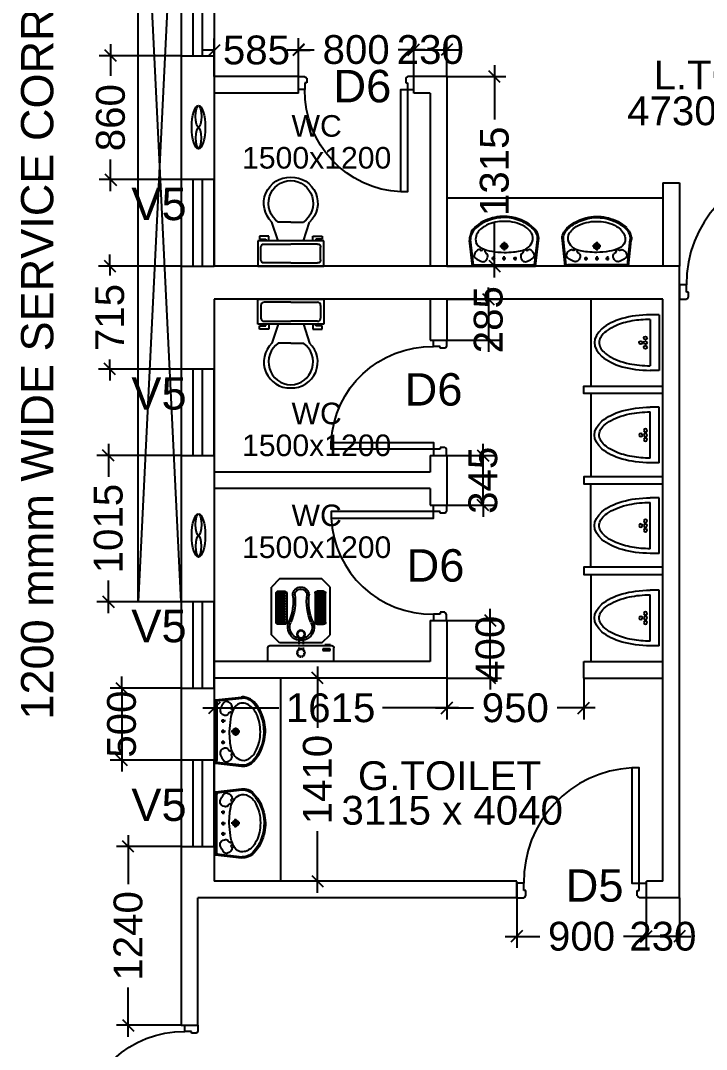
# Model space of a CAD drawing. Extents: x 7620542 to 7843793, y -6476226 to -6093835.
# Drawn here: x 7642233 to 7646996, y -6428612 to -6421470 of the extents above; entities that cross this region are included whole.
import ezdxf
from ezdxf.enums import TextEntityAlignment as Align

# ---------------------------------------------------------------- set-up
doc = ezdxf.new("R2010")
doc.units = 0
doc.header["$LTSCALE"] = 600
doc.header["$MEASUREMENT"] = 0
doc.header["$PDMODE"] = 35
doc.linetypes.add('HIDDEN', pattern=[0.375, 0.25, -0.125])
doc.layers.get('0').update_dxf_attribs({"linetype": 'CONTINUOUS'})
doc.layers.get('Defpoints').update_dxf_attribs({"linetype": 'CONTINUOUS'})
for name, color, linetype in [('DOOR', 32, 'CONTINUOUS'), ('Duct', 8, 'CONTINUOUS'), ('Exaust', 8, 'CONTINUOUS'), ('joinery', 7, 'CONTINUOUS'), ('Room Dim', 1, 'CONTINUOUS'), ('T Wall', 8, 'CONTINUOUS'), ('TEXT', 6, 'CONTINUOUS'), ('Toi-Euip', 8, 'CONTINUOUS'), ('toi-fix', 46, 'CONTINUOUS'), ('Walls', 7, 'CONTINUOUS'), ('WIN', 151, 'CONTINUOUS'), ('Working Dim', 5, 'CONTINUOUS')]:
    doc.layers.add(name, color=color, linetype=linetype)
doc.styles.add('ari', font='arial.ttf')
doc.styles.add('ARIAL', font='arial.ttf')
doc.dimstyles.new('int. dim', dxfattribs={"dimtxt": 450, "dimasz": 80, "dimexe": 80, "dimexo": 0, "dimgap": 70, "dimtad": 0, "dimdec": 0, "dimzin": 12, "dimdsep": 46, "dimtxsty": 'ari', "dimblk": 'OBLIQUE', "dimcen": 2, "dimdle": 80, "dimclrd": 256, "dimclre": 256, "dimclrt": 6, "dimadec": 0, "dimazin": 0, "dimtfac": 1, "dimtdec": 0, "dimtix": 1, "dimtmove": 2, "dimatfit": 3, "dimfxl": 1, "dimtolj": 1, "dimtzin": 0, "dimlwd": -1, "dimlwe": -1, "dimarcsym": 0})

# ---------------------------------------------------------------- blocks, each defined once
blk = doc.blocks.new('A$C153C7E87')
at = {"layer": 'Exaust', "color": 10, "extrusion": (0, 0, -1)}
for centre, major_axis, ratio in [((0, 0), (150.2, 0.1), 0.312125), ((-75.1, 0), (75.1, 0), 0.271389)]:
    blk.add_ellipse(centre, major_axis=major_axis, ratio=ratio, start_param=3.141593, end_param=9.424778, dxfattribs=at)
at = {"layer": 'Exaust', "color": 10}
blk.add_ellipse((75.1, 0), major_axis=(75.1, 0), ratio=0.271389, dxfattribs=at)
blk = doc.blocks.new('Z$W@#1841')
at = {"layer": 'DOOR'}
for p, q in [((-267.6, -167.4), (-317.3, -167.4)), ((-317.3, -167.4), (-317.3, -267.4)), ((-267.6, -217.9), (-267.6, -167.4)), ((533, -217.9), (533, -167.4)), ((533, -167.4), (582.7, -167.4)), ((582.7, -167.4), (582.7, -267.4)), ((-317.3, -267.4), (-267.6, -267.4)), ((-254.1, -217.9), (-267.6, -217.9)), ((-267.6, -267.4), (-267.6, -265.2)), ((-254.1, -253.9), (-256.3, -253.9)), ((-254.1, -253.9), (-254.1, -217.9)), ((519.5, -253.9), (519.5, -217.9)), ((519.5, -217.9), (533, -217.9)), ((519.5, -253.9), (521.7, -253.9)), ((533, -267.4), (533, -265.2)), ((582.7, -267.4), (533, -267.4))]:
    blk.add_line(p, q, dxfattribs=at)
blk.add_lwpolyline([(482.5, 633.2), (482.5, -167.4), (533, -167.4), (533, 633.2)], close=True, dxfattribs=at)
at = {"layer": 'DOOR', "color": 145}
blk.add_arc((518.4, -152.1), 786.1, 92.61772, 181.11293, dxfattribs=at)
at = {"layer": 'DOOR'}
for centre, start, end in [((-267.6, -253.9), 270, 0), ((533, -253.9), 180, 270)]:
    blk.add_arc(centre, 11.2, start, end, dxfattribs=at)
blk = doc.blocks.new('A$C70ED7303')
at = {"layer": 'toi-fix', "color": 8}
for p, q in [((0, 0), (229, 0)), ((229, 0), (229, -174.4)), ((-229, 0), (0, 0)), ((-229, -174.4), (-229, 0)), ((-207.2, -43.6), (-207.2, -130.8)), ((0, -21.8), (-185.4, -21.8)), ((0, -21.8), (185.4, -21.8)), ((207.2, -43.6), (207.2, -130.8)), ((229, -174.4), (-229, -174.4)), ((-218.1, -207.2), (-218.1, -185.4)), ((-218.1, -185.4), (-174.4, -185.4)), ((-152.6, -207.2), (-218.1, -207.2)), ((-185.4, -152.6), (0, -152.6)), ((-174.4, -185.4), (-174.4, -174.4)), ((-152.6, -174.4), (-152.6, -207.2)), ((-87.2, -174.4), (-130.8, -305.3)), ((185.4, -152.6), (0, -152.6)), ((87.2, -174.4), (130.8, -305.3)), ((152.6, -174.4), (152.6, -207.2)), ((152.6, -207.2), (218.1, -207.2)), ((174.4, -185.4), (174.4, -174.4)), ((218.1, -185.4), (174.4, -185.4)), ((218.1, -207.2), (218.1, -185.4)), ((0, -305.3), (-87.2, -305.3)), ((0, -305.3), (87.2, -305.3))]:
    blk.add_line(p, q, dxfattribs=at)
for centre, major_axis, start_param, end_param in [((-188.1, -40.9), (13.6, -13.6), 2.214297, 4.068888), ((188.1, -40.9), (13.6, -13.6), 0.643501, 2.498091), ((-188.1, -133.6), (-13.6, -13.6), 5.35589, 7.21048), ((188.1, -133.6), (-13.6, -13.6), 0.643501, 2.498091), ((-6.6, -436.2), (-127.6, -127.6), 4.686239, 7.105146), ((4.7, -435.5), (-112.7, -112.7), 4.541602, 7.039318), ((6.6, -436.2), (55.8, -171.6), -0.351019, 2.067888), ((-4.7, -435.5), (-112.7, -112.7), 0.814663, 3.31238)]:
    blk.add_ellipse(centre, major_axis=major_axis, ratio=1, start_param=start_param, end_param=end_param, dxfattribs=at)
blk = doc.blocks.new('URI')
at = {"layer": 'toi-fix', "color": 8}
for p, q in [((0, 0), (0, 75)), ((450, 0), (0, 0)), ((412.5, 75), (37.5, 75)), ((450, 0), (450, 75))]:
    blk.add_line(p, q, dxfattribs=at)
for centre in [(187.5, 112.5), (225, 150), (225, 112.5), (262.5, 112.5)]:
    blk.add_circle(centre, 13, dxfattribs=at)
blk.add_ellipse((225, 75), major_axis=(0, -450), ratio=0.5, start_param=1.570796, end_param=4.712389, dxfattribs=at)
blk.add_open_spline([(412.5, 75), (412.5, 124.2), (408.2, 173.3), (391.4, 268.1), (378.3, 313.3), (348.4, 383.5), (332.7, 410.7), (302.5, 449), (288.3, 462.2), (261, 480.2), (247.9, 485), (222.9, 488.5), (210.7, 487.2), (184.7, 477.8), (170.9, 469.5), (143, 444.1), (129.1, 427.1), (103, 385.3), (91, 360.6), (70, 305.1), (61.2, 274.4), (43.3, 189.6), (37.5, 132.5), (37.5, 75.3), (37.5, 75.1), (37.5, 75)], degree=3, knots=[1.570797, 1.570797, 1.570797, 1.570797, 1.912721, 1.912721, 2.274933, 2.274933, 2.575852, 2.575852, 2.824182, 2.824182, 3.072511, 3.072511, 3.320841, 3.320841, 3.569171, 3.569171, 3.817501, 3.817501, 4.06583, 4.06583, 4.31416, 4.31416, 4.71135, 4.71135, 4.712389, 4.712389, 4.712389, 4.712389], dxfattribs=at)
blk = doc.blocks.new('A$C4D064DB7')
at = {"layer": 'Toi-Euip', "color": 8}
for p, q in [((-219.3, -1), (-239.3, 178)), ((-212.3, 5.4), (-232.3, 184.5)), ((0.9, 167), (0.9, 107.5)), ((212.2, 4.9), (232.3, 184.5)), ((219.2, -1), (239.3, 178)), ((-28.5, 137.9), (30, 137.9)), ((-204.6, 8.3), (200.4, 8.3)), ((-61.3, 51.7), (-86.8, 51.7)), ((-73.1, 68.7), (-73.1, 37.2)), ((11.1, 51.7), (-14.3, 51.7)), ((-0.6, 68.7), (-0.6, 37.2)), ((87.9, 51.7), (62.5, 51.7)), ((76.2, 63.6), (76.2, 37.2)), ((-219.3, -1), (219.2, -1))]:
    blk.add_line(p, q, dxfattribs=at)
for centre, radius in [((0.9, 137.9), 20.9), ((0.9, 137.9), 15), ((0.9, 137.9), 10.5), ((-73.1, 51.7), 6.23), ((-0.6, 51.7), 6.23), ((76.2, 51.7), 6.23)]:
    blk.add_circle(centre, radius, dxfattribs=at)
for centre, radius, start, end in [((-15, 63.3), 278.1, 103.68007, 133.11994), ((-52.1, 129.5), 194.1, 106.98939, 130.68541), ((-12.7, 69.4), 239.9, 90.51874, 121.0564), ((0.4, 42.8), 293.4, 66.19508, 111.84971), ((-3.7, 79.1), 265.8, 77.13905, 106.85156), ((4.5, 21.6), 288.4, 65.41071, 93.84539), ((11, 56.9), 284.8, 46.38455, 81.02297), ((17.4, 64.4), 266.9, 46.21733, 67.66735), ((-135.9, 190.3), 102.7, 132.34, 168.55208), ((-156.9, 191.3), 75.7, 146.79114, 185.14021), ((-115.7, 175.3), 119.3, 121.84149, 151.21457), ((-79.5, 166.9), 122.1, 117.7975, 160.69461), ((74.5, 158), 135.4, 31.86033, 68.31323), ((131.4, 192.6), 68.8, 336.77794, 32.40806), ((140.9, 188.9), 91.5, 357.2238, 48.08952), ((143.8, 190.8), 96.4, 352.39424, 48.61688), ((-159.3, 187.8), 80.7, 163.23918, 186.99591), ((-105.8, 184.4), 91.8, 165.58544, 192.65463), ((-124.3, 195.5), 77.6, 203.69295, 246.38132), ((98.1, 210.4), 106.4, 278.02022, 335.02213), ((-188.7, 72.6), 20.1, 152.49081, 243.19095), ((-154.2, 64.6), 55.1, 124.96691, 161.64959), ((-174.7, 96.4), 17.3, 50.46419, 129.5358), ((-157.9, 115.7), 8.33, 226.04031, 306.10739), ((-73.6, 263.8), 161.7, 239.59023, 265.97193), ((-156.5, 116.7), 8.45, 294.51045, 30.32874), ((-126.4, 102.5), 8.28, 83.15264, 217.30389), ((-110.1, 109.7), 26, 208.27151, 253.61398), ((-144.2, 69.4), 30.9, 343.96544, 29.92088), ((33.5, 869.5), 776.1, 261.22276, 267.52001), ((-3.1, 803.8), 709.6, 270.24313, 275.54823), ((44.3, 384), 287.3, 274.2321, 283.82674), ((146.2, 69.4), 30.9, 150.07912, 196.03456), ((112.1, 109.7), 26, 286.38602, 331.72849), ((129.6, 102.2), 7.16, 318.29837, 78.68026), ((157.9, 115.9), 7.49, 165.15228, 247.93068), ((159.9, 115.7), 8.33, 233.89261, 313.95969), ((176.7, 96.4), 17.3, 50.4642, 129.53581), ((156.2, 64.6), 55.1, 18.35041, 55.03309), ((190.7, 72.6), 20.1, 296.80905, 27.50919), ((-200, -15.1), 23.9, 101.14513, 143.7785), ((-120.2, 149.2), 122.2, 230.59825, 250.41359), ((-145.6, 63.1), 33, 241.91921, 291.35614), ((-161, 71.5), 47.7, 305.0585, 347.19296), ((163, 71.5), 47.7, 192.80704, 234.9415), ((147.6, 63.1), 33, 248.64386, 298.08079), ((122.2, 149.2), 122.2, 289.58641, 309.40175), ((199.8, -16.6), 24.9, 38.74871, 88.57964)]:
    blk.add_arc(centre, radius, start, end, dxfattribs=at)
blk = doc.blocks.new('1000')
at = {"layer": 'DOOR'}
for p, q in [((0, -100), (0, 0)), ((0, 0), (49.7, 0)), ((49.7, 0), (49.7, -2.2)), ((63.2, -49.5), (49.7, -49.5)), ((49.7, -49.5), (49.7, -100)), ((63.2, -13.5), (61, -13.5)), ((63.2, -13.5), (63.2, -49.5)), ((836.8, -13.5), (836.8, -49.5)), ((836.8, -13.5), (839, -13.5)), ((836.8, -49.5), (850.3, -49.5)), ((850.3, 0), (850.3, -2.2)), ((900, 0), (850.3, 0)), ((850.3, -49.5), (850.3, -100)), ((900, -100), (900, 0)), ((49.7, -100), (0, -100)), ((49.7, -100), (49.7, -900.6)), ((100.2, -100), (49.7, -100)), ((100.2, -900.6), (100.2, -100)), ((850.3, -100), (900, -100)), ((49.7, -900.6), (100.2, -900.6))]:
    blk.add_line(p, q, dxfattribs=at)
for centre, major_axis, start_param, end_param in [((49.7, -13.5), (-7.95, 7.95), 3.926991, 5.497787), ((850.3, -13.5), (7.95, 7.95), 0.785398, 2.356194)]:
    blk.add_ellipse(centre, major_axis=major_axis, ratio=1, start_param=start_param, end_param=end_param, dxfattribs=at)
at = {"layer": 'DOOR', "color": 145}
blk.add_ellipse((64.3, -115.3), major_axis=(-519.7, 589.8), ratio=1, start_param=2.464943, end_param=4.009476, dxfattribs=at)
blk = doc.blocks.new('A$C37B60793')
at = {"layer": 'toi-fix', "color": 8}
for p, q in [((0, 303.1), (127, 303.1)), ((0, -306.5), (0, 303.1)), ((146, -287.4), (146, 284.1)), ((171.2, 195), (247.4, 271.2)), ((171.2, -195.4), (171.2, 195)), ((247.4, 271.2), (685.9, 271.2)), ((343.3, 148.1), (343.3, 207.9)), ((358.5, 218.7), (358.5, 139.2)), ((369.5, 218.7), (358.5, 218.7)), ((362.3, 226.9), (630.5, 226.9)), ((369.5, 139.2), (369.5, 218.7)), ((382.7, 218.7), (382.7, 139.2)), ((393.7, 218.7), (382.7, 218.7)), ((393.7, 139.2), (393.7, 218.7)), ((406.9, 218.7), (406.9, 139.2)), ((417.9, 218.7), (406.9, 218.7)), ((417.9, 139.2), (417.9, 218.7)), ((431, 218.7), (431, 139.2)), ((442.1, 218.7), (431, 218.7)), ((442.1, 139.2), (442.1, 218.7)), ((455.2, 218.7), (455.2, 139.2)), ((466.3, 218.7), (455.2, 218.7)), ((466.3, 139.2), (466.3, 218.7)), ((479.4, 218.7), (479.4, 139.2)), ((490.5, 218.7), (479.4, 218.7)), ((490.5, 139.2), (490.5, 218.7)), ((503.6, 218.7), (503.6, 139.2)), ((514.6, 218.7), (503.6, 218.7)), ((514.6, 139.2), (514.6, 218.7)), ((527.8, 218.7), (527.8, 139.2)), ((538.8, 218.7), (527.8, 218.7)), ((538.8, 139.2), (538.8, 218.7)), ((552, 218.7), (552, 139.2)), ((563, 218.7), (552, 218.7)), ((563, 139.2), (563, 218.7)), ((576.2, 218.7), (576.2, 139.2)), ((587.2, 218.7), (576.2, 218.7)), ((587.2, 139.2), (587.2, 218.7)), ((600.4, 218.7), (600.4, 139.2)), ((611.4, 218.7), (600.4, 218.7)), ((611.4, 139.2), (611.4, 218.7)), ((624.5, 218.7), (624.5, 139.2)), ((635.6, 218.7), (624.5, 218.7)), ((635.6, 139.2), (635.6, 218.7)), ((649.5, 207.9), (649.5, 148.1)), ((762.1, 195), (685.9, 271.2)), ((762.1, -195.4), (762.1, 195)), ((358.5, 139.2), (369.5, 139.2)), ((630.5, 129.1), (362.3, 129.1)), ((382.7, 139.2), (393.7, 139.2)), ((406.9, 139.2), (417.9, 139.2)), ((431, 139.2), (442.1, 139.2)), ((455.2, 139.2), (466.3, 139.2)), ((479.4, 139.2), (490.5, 139.2)), ((503.6, 139.2), (514.6, 139.2)), ((527.8, 139.2), (538.8, 139.2)), ((552, 139.2), (563, 139.2)), ((576.2, 139.2), (587.2, 139.2)), ((600.4, 139.2), (611.4, 139.2)), ((624.5, 139.2), (635.6, 139.2)), ((343.3, -151.5), (343.3, -211.2)), ((358.5, -222), (358.5, -142.6)), ((358.5, -142.6), (369.5, -142.6)), ((630.5, -132.4), (362.3, -132.4)), ((369.5, -142.6), (369.5, -222)), ((382.7, -222), (382.7, -142.6)), ((382.7, -142.6), (393.7, -142.6)), ((393.7, -142.6), (393.7, -222)), ((406.9, -222), (406.9, -142.6)), ((406.9, -142.6), (417.9, -142.6)), ((417.9, -142.6), (417.9, -222)), ((431, -222), (431, -142.6)), ((431, -142.6), (442.1, -142.6)), ((442.1, -142.6), (442.1, -222)), ((455.2, -222), (455.2, -142.6)), ((455.2, -142.6), (466.3, -142.6)), ((466.3, -142.6), (466.3, -222)), ((479.4, -222), (479.4, -142.6)), ((479.4, -142.6), (490.5, -142.6)), ((490.5, -142.6), (490.5, -222)), ((503.6, -222), (503.6, -142.6)), ((503.6, -142.6), (514.6, -142.6)), ((514.6, -142.6), (514.6, -222)), ((527.8, -222), (527.8, -142.6)), ((527.8, -142.6), (538.8, -142.6)), ((538.8, -142.6), (538.8, -222)), ((552, -222), (552, -142.6)), ((552, -142.6), (563, -142.6)), ((563, -142.6), (563, -222)), ((576.2, -222), (576.2, -142.6)), ((576.2, -142.6), (587.2, -142.6)), ((587.2, -142.6), (587.2, -222)), ((600.4, -222), (600.4, -142.6)), ((600.4, -142.6), (611.4, -142.6)), ((611.4, -142.6), (611.4, -222)), ((624.5, -222), (624.5, -142.6)), ((624.5, -142.6), (635.6, -142.6)), ((635.6, -142.6), (635.6, -222)), ((649.5, -211.2), (649.5, -151.5)), ((117.8, -205), (100.3, -205)), ((100.3, -205), (100.3, -270.7)), ((100.3, -270.7), (117.8, -270.7)), ((117.8, -270.7), (117.8, -205)), ((153.7, -221.4), (147.5, -221.4)), ((147.5, -221.4), (147.5, -276.8)), ((147.5, -276.8), (153.7, -276.8)), ((153.7, -276.8), (153.7, -221.4)), ((171.2, -195.4), (247.4, -271.6)), ((247.4, -271.6), (685.9, -271.6)), ((369.5, -222), (358.5, -222)), ((362.3, -230.3), (630.5, -230.3)), ((393.7, -222), (382.7, -222)), ((417.9, -222), (406.9, -222)), ((442.1, -222), (431, -222)), ((466.3, -222), (455.2, -222)), ((490.5, -222), (479.4, -222)), ((514.6, -222), (503.6, -222)), ((538.8, -222), (527.8, -222)), ((563, -222), (552, -222)), ((587.2, -222), (576.2, -222)), ((611.4, -222), (600.4, -222)), ((635.6, -222), (624.5, -222)), ((685.9, -271.6), (762.1, -195.4)), ((0, -306.5), (127, -306.5))]:
    blk.add_line(p, q, dxfattribs=at)
at = {"layer": 'toi-fix', "color": 8, "linetype": 'HIDDEN', "ltscale": 0.1}
for p, q in [((219.3, 19), (111.7, 19)), ((219.3, -22.3), (111.7, -22.3))]:
    blk.add_line(p, q, dxfattribs=at)
at = {"layer": 'toi-fix', "color": 8, "extrusion": (0, 0, -1)}
for centre, major_axis, start_param, end_param in [((127, 284.1), (-13.5, -13.5), 2.356194, 3.926991), ((362.3, 207.9), (13.5, -13.5), 2.356194, 3.926991), ((630.5, 207.9), (-13.5, -13.5), 2.356194, 3.926991), ((316.3, -1.7), (0, -122.2), -0.449608, 3.591264), ((316.3, -1.7), (0, -103.2), -0.449671, 3.591202), ((362.3, 148.1), (-13.5, -13.5), -0.785398, 0.785398), ((554, 536.4), (-11.6, -466), -0.160496, 0.3824), ((630.5, 148.1), (-13.5, -13.5), 3.926991, 5.497787), ((251.3, -1.7), (-26.9, -26.9), 0.785398, 7.068583), ((251.3, -1.7), (-22.5, -22.5), 0.785398, 7.068583), ((554, 536.4), (-29.4, -484.3), -0.19615, 0.346746), ((611.1, -1.7), (40.6, -40.6), 4.005105, 6.990469), ((611.1, -1.7), (-54, -54), 2.434309, 5.419673), ((554, -539.7), (29.4, -484.3), 2.794864, 3.33776), ((554, -539.7), (11.6, -466), 2.7592, 3.302095), ((362.3, -151.5), (13.5, -13.5), 2.356194, 3.926991), ((630.5, -151.5), (13.5, -13.5), 3.926991, 5.497787), ((362.3, -211.2), (-13.5, -13.5), -0.785398, 0.785398), ((630.5, -211.2), (13.5, -13.5), 5.497787, 7.068583), ((127, -287.4), (13.5, -13.5), 5.497787, 7.068583)]:
    blk.add_ellipse(centre, major_axis=major_axis, ratio=1, start_param=start_param, end_param=end_param, dxfattribs=at)
at = {"layer": 'toi-fix', "color": 8, "linetype": 'HIDDEN', "ltscale": 0.1, "extrusion": (0, 0, -1)}
for major_axis, start_param, end_param in [((26.9, -26.9), 2.356194490188911, 8.639379797368496), ((22.5, -22.5), 2.356194490188169, 8.639379797367756)]:
    blk.add_ellipse((79.7, -1.7), major_axis=major_axis, ratio=1, start_param=start_param, end_param=end_param, dxfattribs=at)
blk = doc.blocks.new('_Oblique')
at = {"color": 0, "linetype": 'ByBlock', "lineweight": -2}
blk.add_line((-0.5, -0.5), (0.5, 0.5), dxfattribs=at)
blk = doc.blocks.new('*D996')
at = {"layer": 'Defpoints', "color": 0, "transparency": 16777216}
for p in [(7646579.1, -6427558.8), (7646809.1, -6427558.8), (7646579.1, -6427827.2)]:
    blk.add_point(p, dxfattribs=at)
at = {"layer": 'Working Dim', "transparency": 16777216}
for p, q in [((7646579.1, -6427558.8), (7646579.1, -6427907.2)), ((7646809.1, -6427558.8), (7646809.1, -6427907.2)), ((7646579.1, -6427827.2), (7646499.1, -6427827.2)), ((7646809.1, -6427827.2), (7646579.1, -6427827.2)), ((7646809.1, -6427827.2), (7646889.1, -6427827.2))]:
    blk.add_line(p, q, dxfattribs=at)
at = {"layer": 'Working Dim', "transparency": 16777216, "xscale": 80, "yscale": 80, "zscale": 80}
blk.add_blockref('_Oblique', (7646579.1, -6427827.2), dxfattribs=at)
at = {"layer": 'Working Dim', "transparency": 16777216, "xscale": 80, "yscale": 80, "zscale": 80, "rotation": 180}
blk.add_blockref('_Oblique', (7646809.1, -6427827.2), dxfattribs=at)
at = {"layer": 'Working Dim', "color": 6, "transparency": 16777216, "insert": (7646694.1, -6427827.2), "char_height": 200, "attachment_point": 5, "style": 'ari'}
blk.add_mtext('\\A1;230', dxfattribs=at)
blk = doc.blocks.new('*D997')
at = {"layer": 'Defpoints', "color": 0, "transparency": 16777216}
for p in [(7645679.1, -6427558.8), (7646579.1, -6427558.8), (7645679.1, -6427827.2)]:
    blk.add_point(p, dxfattribs=at)
at = {"layer": 'Working Dim', "transparency": 16777216}
for p, q in [((7645679.1, -6427558.8), (7645679.1, -6427907.2)), ((7646579.1, -6427558.8), (7646579.1, -6427907.2)), ((7645599.1, -6427827.2), (7645838.5, -6427827.2)), ((7646659.1, -6427827.2), (7646419.7, -6427827.2))]:
    blk.add_line(p, q, dxfattribs=at)
at = {"layer": 'Working Dim', "transparency": 16777216, "xscale": 80, "yscale": 80, "zscale": 80, "rotation": 180}
blk.add_blockref('_Oblique', (7645679.1, -6427827.2), dxfattribs=at)
at = {"layer": 'Working Dim', "transparency": 16777216, "xscale": 80, "yscale": 80, "zscale": 80}
blk.add_blockref('_Oblique', (7646579.1, -6427827.2), dxfattribs=at)
at = {"layer": 'Working Dim', "color": 6, "transparency": 16777216, "insert": (7646129.1, -6427827.2), "char_height": 200, "attachment_point": 5, "style": 'ari'}
blk.add_mtext('\\A1;900', dxfattribs=at)
blk = doc.blocks.new('*D998')
at = {"layer": 'Defpoints', "color": 0, "transparency": 16777216}
for p in [(7644295.4, -6426033.8), (7644386.5, -6426033.8), (7644370.8, -6427443.8)]:
    blk.add_point(p, dxfattribs=at)
at = {"layer": 'Working Dim', "transparency": 16777216}
for p, q in [((7644295.4, -6425953.8), (7644295.4, -6426379.9)), ((7644386.5, -6426033.8), (7644215.4, -6426033.8)), ((7644295.4, -6427523.8), (7644295.4, -6427097.6)), ((7644370.8, -6427443.8), (7644215.4, -6427443.8))]:
    blk.add_line(p, q, dxfattribs=at)
at = {"layer": 'Working Dim', "transparency": 16777216, "xscale": 80, "yscale": 80, "zscale": 80}
for p, rotation in [((7644295.4, -6426033.8), 90), ((7644295.4, -6427443.8), 270)]:
    blk.add_blockref('_Oblique', p, dxfattribs=dict(at, rotation=rotation))
at = {"layer": 'Working Dim', "color": 6, "transparency": 16777216, "insert": (7644295.4, -6426738.8), "char_height": 200, "attachment_point": 5, "rotation": 90, "style": 'ari'}
blk.add_mtext('\\A1;1410', dxfattribs=at)
blk = doc.blocks.new('*D999')
at = {"layer": 'Defpoints', "color": 0, "transparency": 16777216}
for p in [(7645194, -6425633.8), (7645494.2, -6425633.8), (7645194, -6426033.8)]:
    blk.add_point(p, dxfattribs=at)
at = {"layer": 'Working Dim', "transparency": 16777216}
for p, q in [((7645494.2, -6425633.8), (7645494.2, -6425553.8)), ((7645194, -6425633.8), (7645574.2, -6425633.8)), ((7645494.2, -6426033.8), (7645494.2, -6425633.8)), ((7645194, -6426033.8), (7645574.2, -6426033.8)), ((7645494.2, -6426033.8), (7645494.2, -6426113.8))]:
    blk.add_line(p, q, dxfattribs=at)
at = {"layer": 'Working Dim', "transparency": 16777216, "xscale": 80, "yscale": 80, "zscale": 80}
for p, rotation in [((7645494.2, -6425633.8), 270), ((7645494.2, -6426033.8), 90)]:
    blk.add_blockref('_Oblique', p, dxfattribs=dict(at, rotation=rotation))
at = {"layer": 'Working Dim', "color": 6, "transparency": 16777216, "insert": (7645494.2, -6425833.8), "char_height": 200, "attachment_point": 5, "rotation": 90, "style": 'ari'}
blk.add_mtext('\\A1;400', dxfattribs=at)
blk = doc.blocks.new('*D1000')
at = {"layer": 'Defpoints', "color": 0, "transparency": 16777216}
for p in [(7645194, -6424488.8), (7645444.9, -6424488.8), (7645194, -6424833.8)]:
    blk.add_point(p, dxfattribs=at)
at = {"layer": 'Working Dim', "transparency": 16777216}
for p, q in [((7645444.9, -6424488.8), (7645444.9, -6424408.8)), ((7645194, -6424488.8), (7645524.9, -6424488.8)), ((7645444.9, -6424833.8), (7645444.9, -6424488.8)), ((7645194, -6424833.8), (7645524.9, -6424833.8)), ((7645444.9, -6424833.8), (7645444.9, -6424913.8))]:
    blk.add_line(p, q, dxfattribs=at)
at = {"layer": 'Working Dim', "transparency": 16777216, "xscale": 80, "yscale": 80, "zscale": 80}
for p, rotation in [((7645444.9, -6424488.8), 270), ((7645444.9, -6424833.8), 90)]:
    blk.add_blockref('_Oblique', p, dxfattribs=dict(at, rotation=rotation))
at = {"layer": 'Working Dim', "color": 6, "transparency": 16777216, "insert": (7645444.9, -6424661.3), "char_height": 200, "attachment_point": 5, "rotation": 90, "style": 'ari'}
blk.add_mtext('\\A1;345', dxfattribs=at)
blk = doc.blocks.new('*D1001')
at = {"layer": 'Defpoints', "color": 0, "transparency": 16777216}
for p in [(7645194, -6423403.8), (7645194, -6423688.8), (7645482.2, -6423688.8)]:
    blk.add_point(p, dxfattribs=at)
at = {"layer": 'Working Dim', "transparency": 16777216}
for p, q in [((7645482.2, -6423403.8), (7645482.2, -6423323.8)), ((7645194, -6423403.8), (7645562.2, -6423403.8)), ((7645482.2, -6423403.8), (7645482.2, -6423688.8)), ((7645194, -6423688.8), (7645562.2, -6423688.8)), ((7645482.2, -6423688.8), (7645482.2, -6423768.8))]:
    blk.add_line(p, q, dxfattribs=at)
at = {"layer": 'Working Dim', "transparency": 16777216, "xscale": 80, "yscale": 80, "zscale": 80}
for p, rotation in [((7645482.2, -6423403.8), 270), ((7645482.2, -6423688.8), 90)]:
    blk.add_blockref('_Oblique', p, dxfattribs=dict(at, rotation=rotation))
at = {"layer": 'Working Dim', "color": 6, "transparency": 16777216, "insert": (7645482.2, -6423546.3), "char_height": 200, "attachment_point": 5, "rotation": 90, "style": 'ari'}
blk.add_mtext('\\A1;285', dxfattribs=at)
blk = doc.blocks.new('*D1002')
at = {"layer": 'Defpoints', "color": 0, "transparency": 16777216}
for p in [(7643579, -6426033.8), (7645194, -6426033.8), (7645194, -6426241.5)]:
    blk.add_point(p, dxfattribs=at)
at = {"layer": 'Working Dim', "transparency": 16777216}
for p, q in [((7643579, -6426033.8), (7643579, -6426321.5)), ((7645194, -6426033.8), (7645194, -6426321.5)), ((7643499, -6426241.5), (7644026.5, -6426241.5)), ((7645274, -6426241.5), (7644746.5, -6426241.5))]:
    blk.add_line(p, q, dxfattribs=at)
at = {"layer": 'Working Dim', "transparency": 16777216, "xscale": 80, "yscale": 80, "zscale": 80, "rotation": 180}
blk.add_blockref('_Oblique', (7643579, -6426241.5), dxfattribs=at)
at = {"layer": 'Working Dim', "transparency": 16777216, "xscale": 80, "yscale": 80, "zscale": 80}
blk.add_blockref('_Oblique', (7645194, -6426241.5), dxfattribs=at)
at = {"layer": 'Working Dim', "color": 6, "transparency": 16777216, "insert": (7644386.5, -6426241.5), "char_height": 200, "attachment_point": 5, "style": 'ari'}
blk.add_mtext('\\A1;1615', dxfattribs=at)
blk = doc.blocks.new('*D1003')
at = {"layer": 'Defpoints', "color": 0, "transparency": 16777216}
for p in [(7645194, -6426033.8), (7646144.1, -6426033.8), (7646144.1, -6426241.5)]:
    blk.add_point(p, dxfattribs=at)
at = {"layer": 'Working Dim', "transparency": 16777216}
for p, q in [((7645194, -6426033.8), (7645194, -6426321.5)), ((7646144.1, -6426033.8), (7646144.1, -6426321.5)), ((7645114, -6426241.5), (7645378.5, -6426241.5)), ((7646224.1, -6426241.5), (7645959.7, -6426241.5))]:
    blk.add_line(p, q, dxfattribs=at)
at = {"layer": 'Working Dim', "transparency": 16777216, "xscale": 80, "yscale": 80, "zscale": 80, "rotation": 180}
blk.add_blockref('_Oblique', (7645194, -6426241.5), dxfattribs=at)
at = {"layer": 'Working Dim', "transparency": 16777216, "xscale": 80, "yscale": 80, "zscale": 80}
blk.add_blockref('_Oblique', (7646144.1, -6426241.5), dxfattribs=at)
at = {"layer": 'Working Dim', "color": 6, "transparency": 16777216, "insert": (7645669.1, -6426241.5), "char_height": 200, "attachment_point": 5, "style": 'ari'}
blk.add_mtext('\\A1;950', dxfattribs=at)
blk = doc.blocks.new('*D1004')
at = {"layer": 'Defpoints', "color": 0, "transparency": 16777216}
for p in [(7645194, -6421858.8), (7645524.3, -6421858.8), (7645194, -6423173.8)]:
    blk.add_point(p, dxfattribs=at)
at = {"layer": 'Working Dim', "transparency": 16777216}
for p, q in [((7645524.3, -6421778.8), (7645524.3, -6422156.3)), ((7645194, -6421858.8), (7645604.3, -6421858.8)), ((7645524.3, -6423253.8), (7645524.3, -6422876.2)), ((7645194, -6423173.8), (7645604.3, -6423173.8))]:
    blk.add_line(p, q, dxfattribs=at)
at = {"layer": 'Working Dim', "transparency": 16777216, "xscale": 80, "yscale": 80, "zscale": 80}
for p, rotation in [((7645524.3, -6421858.8), 90), ((7645524.3, -6423173.8), 270)]:
    blk.add_blockref('_Oblique', p, dxfattribs=dict(at, rotation=rotation))
at = {"layer": 'Working Dim', "color": 6, "transparency": 16777216, "insert": (7645524.3, -6422516.3), "char_height": 200, "attachment_point": 5, "rotation": 90, "style": 'ari'}
blk.add_mtext('\\A1;1315', dxfattribs=at)
blk = doc.blocks.new('*D1005')
at = {"layer": 'Defpoints', "color": 0, "transparency": 16777216}
for p in [(7644164, -6421675.3), (7643579, -6421858.8), (7644164, -6421858.8)]:
    blk.add_point(p, dxfattribs=at)
at = {"layer": 'Working Dim', "transparency": 16777216}
for p, q in [((7643579, -6421858.8), (7643579, -6421595.3)), ((7644164, -6421858.8), (7644164, -6421595.3)), ((7643579, -6421675.3), (7643499, -6421675.3)), ((7643579, -6421675.3), (7643579.8, -6421675.3)), ((7644164, -6421675.3), (7644163.2, -6421675.3)), ((7644164, -6421675.3), (7644244, -6421675.3))]:
    blk.add_line(p, q, dxfattribs=at)
at = {"layer": 'Working Dim', "transparency": 16777216, "xscale": 80, "yscale": 80, "zscale": 80}
blk.add_blockref('_Oblique', (7643579, -6421675.3), dxfattribs=at)
at = {"layer": 'Working Dim', "transparency": 16777216, "xscale": 80, "yscale": 80, "zscale": 80, "rotation": 180}
blk.add_blockref('_Oblique', (7644164, -6421675.3), dxfattribs=at)
at = {"layer": 'Working Dim', "color": 6, "transparency": 16777216, "insert": (7643871.5, -6421675.3), "char_height": 200, "attachment_point": 5, "style": 'ari'}
blk.add_mtext('\\A1;585', dxfattribs=at)
blk = doc.blocks.new('*D1006')
at = {"layer": 'Defpoints', "color": 0, "transparency": 16777216}
for p in [(7644964, -6421672.3), (7644164, -6421858.8), (7644964, -6421858.8)]:
    blk.add_point(p, dxfattribs=at)
at = {"layer": 'Working Dim', "transparency": 16777216}
for p, q in [((7644164, -6421858.8), (7644164, -6421592.3)), ((7644964, -6421858.8), (7644964, -6421592.3)), ((7644084, -6421672.3), (7644273.3, -6421672.3)), ((7645044, -6421672.3), (7644854.7, -6421672.3))]:
    blk.add_line(p, q, dxfattribs=at)
at = {"layer": 'Working Dim', "transparency": 16777216, "xscale": 80, "yscale": 80, "zscale": 80, "rotation": 180}
blk.add_blockref('_Oblique', (7644164, -6421672.3), dxfattribs=at)
at = {"layer": 'Working Dim', "transparency": 16777216, "xscale": 80, "yscale": 80, "zscale": 80}
blk.add_blockref('_Oblique', (7644964, -6421672.3), dxfattribs=at)
at = {"layer": 'Working Dim', "color": 6, "transparency": 16777216, "insert": (7644564, -6421672.3), "char_height": 200, "attachment_point": 5, "style": 'ari'}
blk.add_mtext('\\A1;800', dxfattribs=at)
blk = doc.blocks.new('*D1007')
at = {"layer": 'Defpoints', "color": 0, "transparency": 16777216}
for p in [(7645194, -6421672.3), (7644964, -6421858.8), (7645194, -6421858.8)]:
    blk.add_point(p, dxfattribs=at)
at = {"layer": 'Working Dim', "transparency": 16777216}
for p, q in [((7644964, -6421858.8), (7644964, -6421592.3)), ((7645194, -6421858.8), (7645194, -6421592.3)), ((7644964, -6421672.3), (7644884, -6421672.3)), ((7644964, -6421672.3), (7645194, -6421672.3)), ((7645194, -6421672.3), (7645274, -6421672.3))]:
    blk.add_line(p, q, dxfattribs=at)
at = {"layer": 'Working Dim', "transparency": 16777216, "xscale": 80, "yscale": 80, "zscale": 80}
blk.add_blockref('_Oblique', (7644964, -6421672.3), dxfattribs=at)
at = {"layer": 'Working Dim', "transparency": 16777216, "xscale": 80, "yscale": 80, "zscale": 80, "rotation": 180}
blk.add_blockref('_Oblique', (7645194, -6421672.3), dxfattribs=at)
at = {"layer": 'Working Dim', "color": 6, "transparency": 16777216, "insert": (7645079, -6421672.3), "char_height": 200, "attachment_point": 5, "style": 'ari'}
blk.add_mtext('\\A1;230', dxfattribs=at)
blk = doc.blocks.new('*D1026')
at = {"layer": 'Defpoints', "color": 0, "transparency": 16777216}
for p in [(7643349.4, -6421714.2), (7642858.7, -6422573.8), (7643349, -6422573.8)]:
    blk.add_point(p, dxfattribs=at)
at = {"layer": 'Working Dim', "transparency": 16777216}
for p, q in [((7642858.7, -6421634.2), (7642858.7, -6421853.2)), ((7643349.4, -6421714.2), (7642778.7, -6421714.2)), ((7642858.7, -6422653.8), (7642858.7, -6422434.7)), ((7643349, -6422573.8), (7642778.7, -6422573.8))]:
    blk.add_line(p, q, dxfattribs=at)
at = {"layer": 'Working Dim', "transparency": 16777216, "xscale": 80, "yscale": 80, "zscale": 80}
for p, rotation in [((7642858.7, -6421714.2), 90), ((7642858.7, -6422573.8), 270)]:
    blk.add_blockref('_Oblique', p, dxfattribs=dict(at, rotation=rotation))
at = {"layer": 'Working Dim', "color": 6, "transparency": 16777216, "insert": (7642858.7, -6422144), "char_height": 200, "attachment_point": 5, "rotation": 90, "style": 'ari'}
blk.add_mtext('\\A1;860', dxfattribs=at)
blk = doc.blocks.new('*D1027')
at = {"layer": 'Defpoints', "color": 0, "transparency": 16777216}
for p in [(7643349, -6423173.8), (7642853.5, -6423888.8), (7643349, -6423888.8)]:
    blk.add_point(p, dxfattribs=at)
at = {"layer": 'Working Dim', "transparency": 16777216}
for p, q in [((7642853.5, -6423173.8), (7642853.5, -6423093.8)), ((7643349, -6423173.8), (7642773.5, -6423173.8)), ((7642853.5, -6423173.8), (7642853.5, -6423240.4)), ((7642853.5, -6423888.8), (7642853.5, -6423822.1)), ((7643349, -6423888.8), (7642773.5, -6423888.8)), ((7642853.5, -6423888.8), (7642853.5, -6423968.8))]:
    blk.add_line(p, q, dxfattribs=at)
at = {"layer": 'Working Dim', "transparency": 16777216, "xscale": 80, "yscale": 80, "zscale": 80}
for p, rotation in [((7642853.5, -6423173.8), 270), ((7642853.5, -6423888.8), 90)]:
    blk.add_blockref('_Oblique', p, dxfattribs=dict(at, rotation=rotation))
at = {"layer": 'Working Dim', "color": 6, "transparency": 16777216, "insert": (7642853.5, -6423531.3), "char_height": 200, "attachment_point": 5, "rotation": 90, "style": 'ari'}
blk.add_mtext('\\A1;715', dxfattribs=at)
blk = doc.blocks.new('*D1028')
at = {"layer": 'Defpoints', "color": 0, "transparency": 16777216}
for p in [(7643349, -6424488.8), (7642843.1, -6425503.8), (7643349, -6425503.8, 3.2)]:
    blk.add_point(p, dxfattribs=at)
at = {"layer": 'Working Dim', "transparency": 16777216}
for p, q in [((7642843.1, -6424408.8), (7642843.1, -6424636.3)), ((7643349, -6424488.8), (7642763.1, -6424488.8)), ((7642843.1, -6425583.8), (7642843.1, -6425356.3)), ((7643349, -6425503.8), (7642763.1, -6425503.8))]:
    blk.add_line(p, q, dxfattribs=at)
at = {"layer": 'Working Dim', "transparency": 16777216, "xscale": 80, "yscale": 80, "zscale": 80}
for p, rotation in [((7642843.1, -6424488.8), 90), ((7642843.1, -6425503.8), 270)]:
    blk.add_blockref('_Oblique', p, dxfattribs=dict(at, rotation=rotation))
at = {"layer": 'Working Dim', "color": 6, "transparency": 16777216, "insert": (7642843.1, -6424996.3), "char_height": 200, "attachment_point": 5, "rotation": 90, "style": 'ari'}
blk.add_mtext('\\A1;1015', dxfattribs=at)
blk = doc.blocks.new('*D1029')
at = {"layer": 'Defpoints', "color": 0, "transparency": 16777216}
for p in [(7643349, -6426103.8), (7642935.6, -6426603.6), (7643349, -6426603.6)]:
    blk.add_point(p, dxfattribs=at)
at = {"layer": 'Working Dim', "transparency": 16777216}
for p, q in [((7642935.6, -6426103.8), (7642935.6, -6426023.8)), ((7643349, -6426103.8), (7642855.6, -6426103.8)), ((7642935.6, -6426103.8), (7642935.6, -6426603.6)), ((7643349, -6426603.6), (7642855.6, -6426603.6)), ((7642935.6, -6426603.6), (7642935.6, -6426683.6))]:
    blk.add_line(p, q, dxfattribs=at)
at = {"layer": 'Working Dim', "transparency": 16777216, "xscale": 80, "yscale": 80, "zscale": 80}
for p, rotation in [((7642935.6, -6426103.8), 270), ((7642935.6, -6426603.6), 90)]:
    blk.add_blockref('_Oblique', p, dxfattribs=dict(at, rotation=rotation))
at = {"layer": 'Working Dim', "color": 6, "transparency": 16777216, "insert": (7642935.6, -6426353.7), "char_height": 200, "attachment_point": 5, "rotation": 90, "style": 'ari'}
blk.add_mtext('\\A1;500', dxfattribs=at)
blk = doc.blocks.new('*D1030')
at = {"layer": 'Defpoints', "color": 0, "transparency": 16777216}
for p in [(7643349, -6427203.6), (7642980.5, -6428443.9), (7643348.9, -6428443.9)]:
    blk.add_point(p, dxfattribs=at)
at = {"layer": 'Working Dim', "transparency": 16777216}
for p, q in [((7642980.5, -6427123.6), (7642980.5, -6427464.8)), ((7643349, -6427203.6), (7642900.5, -6427203.6)), ((7642980.5, -6428523.9), (7642980.5, -6428182.6)), ((7643348.9, -6428443.9), (7642900.5, -6428443.9))]:
    blk.add_line(p, q, dxfattribs=at)
at = {"layer": 'Working Dim', "transparency": 16777216, "xscale": 80, "yscale": 80, "zscale": 80}
for p, rotation in [((7642980.5, -6427203.6), 90), ((7642980.5, -6428443.9), 270)]:
    blk.add_blockref('_Oblique', p, dxfattribs=dict(at, rotation=rotation))
at = {"layer": 'Working Dim', "color": 6, "transparency": 16777216, "insert": (7642980.5, -6427823.7), "char_height": 200, "attachment_point": 5, "rotation": 90, "style": 'ari'}
blk.add_mtext('\\A1;1240', dxfattribs=at)

msp = doc.modelspace()

# ---------------------------------------------------------------- linework, layer by layer
at = {"layer": 'Duct', "color": 8, "linetype": 'HIDDEN', "ltscale": 600}
for p, q in [((7643349.003, -6419413.761, -10.98), (7643049.003, -6425503.83, -11.664)), ((7643349.003, -6419413.761, -10.98), (7643049.003, -6425503.83, -11.664)), ((7643349.003, -6425503.83, -11.664), (7643049.003, -6419413.761, -10.98))]:
    msp.add_line(p, q, dxfattribs=at)
at = {"layer": 'Duct', "color": 7, "linetype": 'HIDDEN', "ltscale": 600, "elevation": -11.664}
msp.add_lwpolyline([(7643349.003, -6425503.83), (7643049.003, -6425503.83), (7643049.003, -6419413.761), (7643049.003, -6419413.761), (7643349.003, -6419413.761), (7643349.003, -6419413.761), (7643349.003, -6425503.832), (7643049.003, -6425503.83)], dxfattribs=at)
at = {"layer": 'T Wall', "color": 6, "linetype": 'Continuous'}
for p, q in [((7644164.003, -6421858.761, -14.83), (7643579.003, -6421858.761, -14.83)), ((7644164.003, -6421973.762, -14.83), (7644164.003, -6421858.761, -14.83)), ((7645194.003, -6421858.761, -14.83), (7644964.003, -6421858.761, -14.83)), ((7644964.003, -6421973.762, -14.83), (7644964.003, -6421858.761, -14.83)), ((7645194.003, -6421858.761, -14.83), (7645194.003, -6423173.761, -14.83)), ((7644164.003, -6421973.761, -14.83), (7643579.003, -6421973.761, -14.83)), ((7645079.003, -6421973.761, -14.83), (7644964.003, -6421973.761, -14.83)), ((7645079.003, -6421973.761, -14.83), (7645079.003, -6423173.761, -14.83)), ((7646694.003, -6422597.053, -14.83), (7646694.003, -6423173.761, -14.83)), ((7646694.003, -6422597.053, -14.83), (7646809.003, -6422597.053, -14.83)), ((7646809.003, -6422597.053, -14.83), (7646809.003, -6423173.761, -14.83)), ((7645079.003, -6423403.761, -14.83), (7645079.003, -6423688.761, -14.83)), ((7645194.003, -6423403.761, -14.83), (7645194.003, -6423688.761, -14.83)), ((7645079.003, -6423688.761, -14.83), (7645194.003, -6423688.761, -14.83)), ((7645079.003, -6424488.761, -14.83), (7645079.003, -6424603.761, -14.83)), ((7645079.003, -6424488.761, -14.83), (7645194.003, -6424488.761, -14.83)), ((7645194.003, -6424488.761, -14.83), (7645194.003, -6424833.761, -14.83)), ((7645079.003, -6424603.761, -14.83), (7643579.003, -6424603.761, -14.83)), ((7645079.003, -6424718.761, -14.83), (7643579.003, -6424718.761, -14.83)), ((7645079.003, -6424718.761, -14.83), (7645079.003, -6424833.761, -14.83)), ((7645079.003, -6424833.761, -14.83), (7645194.003, -6424833.761, -14.83)), ((7645079.003, -6425633.761, -14.83), (7645079.003, -6425918.761, -14.83)), ((7645079.003, -6425633.761, -14.83), (7645194.003, -6425633.761, -14.83)), ((7645194.003, -6425633.761, -14.83), (7645194.003, -6426033.761, -14.83)), ((7645079.003, -6425918.761, -14.83), (7643579.003, -6425918.761, -14.83)), ((7645194.003, -6426033.761, -14.83), (7643579.003, -6426033.761, -14.83))]:
    msp.add_line(p, q, dxfattribs=at)
at = {"layer": 'T Wall', "color": 6, "linetype": 'Continuous', "ltscale": 10000}
for p, q in [((7646144.139, -6425918.761, -14.83), (7646694.139, -6425918.761, -14.83)), ((7646144.139, -6426033.761, -14.83), (7646144.139, -6425918.761, -14.83)), ((7646144.139, -6426033.761, -14.83), (7646694.139, -6426033.761, -14.83))]:
    msp.add_line(p, q, dxfattribs=at)
at = {"layer": 'T Wall', "color": 6, "linetype": 'Continuous', "ltscale": 10000, "elevation": -14.83}
for points in [[(7646194.139, -6423403.218), (7646194.139, -6424007.511)], [(7646694.139, -6424057.511), (7646144.139, -6424057.511), (7646144.139, -6424007.511), (7646694.139, -6424007.511)], [(7646194.139, -6424057.511), (7646194.139, -6424636.261)], [(7646694.139, -6424636.261), (7646144.139, -6424636.261), (7646144.139, -6424686.261), (7646694.139, -6424686.261)], [(7646194.139, -6425265.011), (7646194.139, -6424686.261)], [(7646694.139, -6425265.011), (7646144.139, -6425265.011), (7646144.139, -6425315.011), (7646694.139, -6425315.011)], [(7646194.139, -6425315.011), (7646194.139, -6425918.761)]]:
    msp.add_lwpolyline(points, dxfattribs=at)
at = {"layer": 'toi-fix'}
for p, q in [((7646694.003, -6422701.66, -14.83), (7645194.003, -6422701.66, -14.83)), ((7644038.724, -6426033.761, -14.83), (7644038.724, -6427443.761, -14.83))]:
    msp.add_line(p, q, dxfattribs=at)
at = {"layer": 'Walls', "linetype": 'Continuous'}
for p, q in [((7643349.003, -6419413.761, -14.83), (7643349.003, -6428443.86, -14.83)), ((7643579.003, -6419643.761, -14.83), (7643579.003, -6423173.761, -14.83)), ((7646809.003, -6423173.761, -14.83), (7643579.003, -6423173.761, -14.83)), ((7646809.003, -6423403.761, -14.83), (7646809.003, -6423173.761, -14.83)), ((7643579.003, -6423403.761, -14.83), (7643579.003, -6427443.761, -14.83)), ((7646694.139, -6423403.761, -14.83), (7643579.003, -6423403.761, -14.83)), ((7646694.139, -6427443.761, -14.83), (7646694.139, -6423403.761, -14.83)), ((7646809.139, -6427558.761, -14.83), (7646809.139, -6423403.761, -14.83)), ((7645679.139, -6427443.761, -14.83), (7643579.003, -6427443.761, -14.83)), ((7646694.139, -6427443.761, -14.83), (7646579.139, -6427443.761, -14.83)), ((7646579.139, -6427558.761, -14.83), (7646579.139, -6427443.761, -14.83)), ((7645679.139, -6427558.761, -14.83), (7643464.003, -6427558.761, -14.83)), ((7643464.003, -6428443.86, -14.83), (7643464.003, -6427558.86, -14.83)), ((7646809.139, -6427558.761, -14.83), (7646579.139, -6427558.761, -14.83)), ((7643348.905, -6428443.86, -14.83), (7643464.003, -6428443.86, -14.83))]:
    msp.add_line(p, q, dxfattribs=at)
at = {"layer": 'Walls', "color": 7}
msp.add_line((7645679.139, -6427558.761, -14.83), (7645679.139, -6427443.761, -14.83), dxfattribs=at)
at = {"layer": 'WIN', "linetype": 'Continuous', "elevation": -14.83}
for points in [[(7643349.361, -6421114.169), (7643349.361, -6421714.169), (7643579.361, -6421714.169), (7643579.361, -6421114.169)], [(7643430.702, -6421114.169), (7643430.702, -6421714.169), (7643498.02, -6421714.169), (7643498.02, -6421114.169)], [(7643349.003, -6422573.761), (7643349.003, -6423173.761), (7643579.003, -6423173.761), (7643579.003, -6422573.761)], [(7643430.344, -6422573.761), (7643430.344, -6423173.761), (7643497.662, -6423173.761), (7643497.662, -6422573.761)], [(7643349.003, -6423888.761), (7643349.003, -6424488.761), (7643579.003, -6424488.761), (7643579.003, -6423888.761)], [(7643430.344, -6423888.761), (7643430.344, -6424488.761), (7643497.662, -6424488.761), (7643497.662, -6423888.761)], [(7643349.003, -6425503.761), (7643349.003, -6426103.761), (7643579.003, -6426103.761), (7643579.003, -6425503.761)], [(7643430.344, -6425503.761), (7643430.344, -6426103.761), (7643497.662, -6426103.761), (7643497.662, -6425503.761)], [(7643349.003, -6426603.563), (7643349.003, -6427203.563), (7643579.003, -6427203.563), (7643579.003, -6426603.563)], [(7643430.344, -6426603.563), (7643430.344, -6427203.563), (7643497.662, -6427203.563), (7643497.662, -6426603.563)]]:
    msp.add_lwpolyline(points, close=True, dxfattribs=at)

# ---------------------------------------------------------------- block references
at = {"layer": 'DOOR', "linetype": 'Continuous'}
for name, p, xscale, yscale, zscale, rotation in [('Z$W@#1841', (7644446.122, -6422096.417, -14.83), -0.8887360580265522, 0.8887360543012619, 0.8887360539016367, 180), ('Z$W@#1841', (7644953.204, -6423970.752, -14.83), -0.8887360543012619, 0.8887360533699393, 0.8887360539016367, 90), ('Z$W@#1841', (7644953.204, -6425351.771, -14.83), 0.8887360543012619, 0.8887360543012619, 0.8887360543012619, 90), ('1000', (7643463.895, -6429243.86, -14.83), -0.8888888917863601, 0.8888888955116272, 0.8888888952264526, 269.9999869132509)]:
    msp.add_blockref(name, p, dxfattribs=dict(at, xscale=xscale, yscale=yscale, zscale=zscale, rotation=rotation))
for p in [(7647126.288, -6423136.353, -14.83), (7645996.423, -6427291.353, -14.83)]:
    msp.add_blockref('Z$W@#1841', p, dxfattribs=at)
at = {"layer": 'DOOR', "yscale": 0.8571428582072258, "rotation": 90}
for p, xscale, zscale in [((7646669.139, -6423898.232, -14.83), 0.8571428582072258, 0.8571428582072258), ((7646669.139, -6424154.019, -14.83), -0.8571428582072258, 0.8571428571428577), ((7646669.139, -6424782.769, -14.83), -0.8571428582072258, 0.8571428571428577), ((7646669.139, -6425424.04, -14.83), -0.8571428582072258, 0.8571428571428577)]:
    msp.add_blockref('URI', p, dxfattribs=dict(at, xscale=xscale, zscale=zscale))
at = {"layer": 'Exaust', "linetype": 'Continuous', "xscale": -1, "rotation": 90}
for p in [(7643469.003, -6422209.898, -14.83), (7643469.003, -6425043.451, -14.83)]:
    msp.add_blockref('A$C153C7E87', p, dxfattribs=at)
at = {"layer": 'toi-fix', "linetype": 'Continuous', "xscale": -1, "rotation": 180}
msp.add_blockref('A$C70ED7303', (7644110.108, -6423173.761, -14.83), dxfattribs=at)
at = {"layer": 'toi-fix'}
msp.add_blockref('A$C4D064DB7', (7645591.275, -6423173.761, -14.83), dxfattribs=at)
at = {"layer": 'toi-fix', "xscale": -1}
msp.add_blockref('A$C4D064DB7', (7646235.303, -6423173.761, -14.83), dxfattribs=at)
at = {"layer": 'toi-fix', "linetype": 'Continuous'}
msp.add_blockref('A$C70ED7303', (7644110.108, -6423403.762, -14.83), dxfattribs=at)
at = {"layer": 'toi-fix', "color": 7, "xscale": 0.7511875331401825, "yscale": 0.7511875331401825, "zscale": 0.7511875331401825, "rotation": 90}
msp.add_blockref('A$C37B60793', (7644179.003, -6425918.761, -14.83), dxfattribs=at)
at = {"layer": 'toi-fix', "rotation": 270}
msp.add_blockref('A$C4D064DB7', (7643588.707, -6426405.094, -14.83), dxfattribs=at)
at = {"layer": 'toi-fix', "xscale": -1, "rotation": 270}
msp.add_blockref('A$C4D064DB7', (7643588.707, -6427042.122, -14.83), dxfattribs=at)

# ---------------------------------------------------------------- texts
at = {"layer": 'joinery', "style": 'ari'}
for s, p in [('D6', (7644406.211, -6422037.222, -13.052)), ('D6', (7644900.69, -6424142.516, -13.052)), ('D6', (7644913.986, -6425364.421, -13.052)), ('D5', (7646019.109, -6427586.167, -13.052))]:
    msp.add_text(s, height=225, dxfattribs=at).set_placement(p)
for p in [(7643194.692, -6422855.333, -14.83), (7643194.692, -6424170.333, -14.83), (7643194.692, -6425785.333, -14.83), (7643194.692, -6427025.684, -14.83)]:
    msp.add_text('V5', height=225, dxfattribs=at).set_placement(p, align=Align.CENTER)
at = {"layer": 'Room Dim', "style": 'ARIAL'}
for s, height, p in [('4730 x 3530', 200, (7647214.908, -6422196.331, -14.83)), ('1500x1200', 150, (7644289.758, -6422497.366, -14.83)), ('1500x1200', 150, (7644289.758, -6424493.255, -14.83)), ('1500x1200', 150, (7644289.758, -6425200.532, -14.83)), ('3115 x 4040', 200, (7645230.836, -6427051.815, -14.83))]:
    msp.add_text(s, height=height, dxfattribs=at).set_placement(p, align=Align.CENTER)
at = {"layer": 'TEXT', "color": 7, "style": 'ARIAL'}
msp.add_text('1200 mmm WIDE SERVICE CORRIDOR', height=224, rotation=90, dxfattribs=at).set_placement((7642460.79, -6423462.678, -14.83), align=Align.CENTER)
for s, height, p in [('L.TOILET', 200, (7647234.743, -6421947.559, -14.83)), ('WC', 150, (7644289.758, -6422276.256, -14.83)), ('WC', 150, (7644289.758, -6424272.145, -14.83)), ('WC', 150, (7644289.758, -6424979.422, -14.83)), ('G.TOILET', 200, (7645212.356, -6426811.543, -14.83))]:
    msp.add_text(s, height=height, dxfattribs=at).set_placement(p, align=Align.CENTER)

# ---------------------------------------------------------------- dimensions: what is measured, and where the dimension line sits
at = {"layer": 'Working Dim'}
for base, p1, p2, picture, middle in [((7644164.003, -6421675.251, -14.83), (7643579.003, -6421858.761, -14.83), (7644164.003, -6421858.761, -14.83), '*D1005', (7643871.503, -6421675.251, -14.83)), ((7644964.003, -6421672.273, -14.83), (7644164.003, -6421858.761, -14.83), (7644964.003, -6421858.762, -14.83), '*D1006', (7644564.003, -6421672.273, -14.83)), ((7645194.003, -6421672.273, -14.83), (7644964.003, -6421858.762, -14.83), (7645194.003, -6421858.762, -14.83), '*D1007', (7645079.003, -6421672.273, -14.83)), ((7645194.003, -6426241.537, -14.83), (7643579.003, -6426033.761, -14.83), (7645194.003, -6426033.761, -14.83), '*D1002', (7644386.503, -6426241.537, -14.83)), ((7646144.139, -6426241.537, -14.83), (7645194.003, -6426033.761, -14.83), (7646144.139, -6426033.761, -14.83), '*D1003', (7645669.071, -6426241.537, -14.83)), ((7645679.139, -6427827.222, -14.83), (7646579.139, -6427558.761, -14.83), (7645679.139, -6427558.761, -14.83), '*D997', (7646129.139, -6427827.222, -14.83)), ((7646579.139, -6427827.222, -14.83), (7646809.139, -6427558.761, -14.83), (7646579.139, -6427558.761, -14.83), '*D996', (7646694.139, -6427827.222, -14.83))]:
    dim = msp.add_linear_dim(base=base, p1=p1, p2=p2, dimstyle='int. dim', override={"dimtxt": 200, "dimarcsym": 1}, dxfattribs=at)
    dim.commit()
    dim.dimension.update_dxf_attribs({"geometry": picture, "text_midpoint": middle})
for base, p1, p2, picture, middle in [((7642858.665, -6422573.761, -14.83), (7643349.361, -6421714.169, -14.83), (7643349.003, -6422573.761, -14.83), '*D1026', (7642858.665, -6422143.965, -14.83)), ((7645524.332, -6421858.761, -14.83), (7645194.003, -6423173.761, -14.83), (7645194.003, -6421858.761, -14.83), '*D1004', (7645524.332, -6422516.261, -14.83)), ((7642853.526, -6423888.761, -14.83), (7643349.003, -6423173.761, -14.83), (7643349.003, -6423888.761, -14.83), '*D1027', (7642853.526, -6423531.261, -14.83)), ((7645482.218, -6423688.761, -14.83), (7645194.003, -6423403.761, -14.83), (7645194.003, -6423688.761, -14.83), '*D1001', (7645482.218, -6423546.261, -14.83)), ((7642843.074, -6425503.832, -14.83), (7643349.003, -6424488.761, -14.83), (7643349.003, -6425503.832, -11.664), '*D1028', (7642843.074, -6424996.297, -14.83)), ((7645444.922, -6424488.761, -14.83), (7645194.003, -6424833.761, -14.83), (7645194.003, -6424488.761, -14.83), '*D1000', (7645444.922, -6424661.261, -14.83)), ((7645494.166, -6425633.761, -14.83), (7645194.003, -6426033.761, -14.83), (7645194.003, -6425633.761, -14.83), '*D999', (7645494.166, -6425833.761, -14.83)), ((7644295.416, -6426033.761, -14.83), (7644370.774, -6427443.761, -14.83), (7644386.503, -6426033.761, -14.83), '*D998', (7644295.416, -6426738.761, -14.83)), ((7642935.631, -6426603.563, -14.83), (7643349.003, -6426103.761, -14.83), (7643349.003, -6426603.563, -14.83), '*D1029', (7642935.631, -6426353.662, -14.83)), ((7642980.546, -6428443.86, -14.83), (7643349.003, -6427203.563, -14.83), (7643348.905, -6428443.86, -14.83), '*D1030', (7642980.546, -6427823.712, -14.83))]:
    dim = msp.add_linear_dim(base=base, p1=p1, p2=p2, angle=90, dimstyle='int. dim', override={"dimtxt": 200, "dimarcsym": 1}, dxfattribs=at)
    dim.commit()
    dim.dimension.update_dxf_attribs({"geometry": picture, "text_midpoint": middle})

doc.saveas('drawing.dxf')
